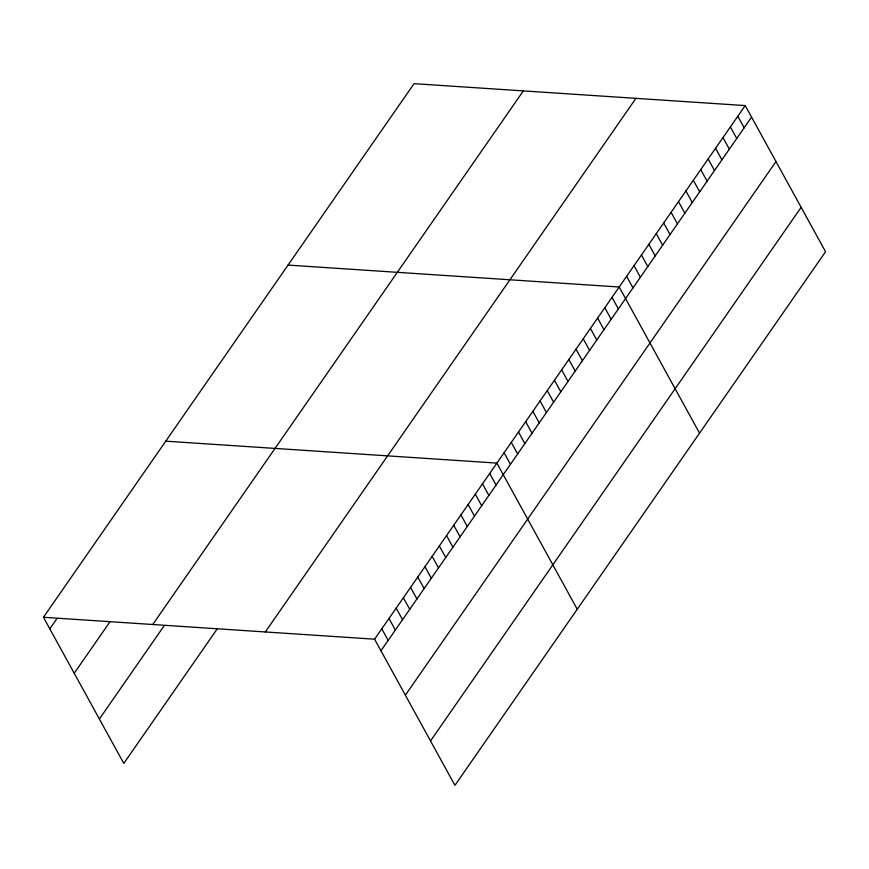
<?xml version="1.0" encoding="UTF-8"?>
<svg xmlns="http://www.w3.org/2000/svg" width="869" height="869" viewBox="0 0 869 869"><rect width="100%" height="100%" fill="white"/><g stroke="black" fill="none" stroke-linecap="round" stroke-linejoin="round"><path stroke-width="1.3" d="M43.45 617.272L414.057 83.663L745.211 105.584L825.55 251.728L454.943 785.337L374.593 639.193L43.45 617.272L123.789 763.416L217.315 628.765M49.815 628.841L57.006 618.489M74.223 673.258L110.2 621.465M152.727 624.507L523.334 90.897M99.381 719.011L164.122 625.789M265.317 631.959L635.923 98.349M374.593 639.193L745.211 105.584M380.959 650.762L751.566 117.152M405.378 695.167L775.984 161.558M430.524 740.931L801.131 207.311M288.052 265.088L619.195 287.009L699.545 433.153M165.751 441.18L496.894 463.101L577.244 609.245M737.792 116.25L744.157 127.819M730.384 126.928L736.738 138.497M722.975 137.595L729.33 149.164M715.556 148.273L721.922 159.842M708.148 158.94L714.503 170.509M700.729 169.618L707.094 181.186M693.321 180.285L699.686 191.853M685.913 190.963L692.267 202.531M678.493 201.63L684.859 213.198M671.085 212.308L677.451 223.876M663.677 222.975L670.032 234.543M656.258 233.652L662.623 245.221M648.85 244.319L655.204 255.888M641.441 254.997L647.796 266.566M634.022 265.664L640.388 277.233M626.614 276.331L632.969 287.911M612.004 297.372L618.37 308.94M604.813 307.724L611.168 319.292M597.622 318.087L603.977 329.655M590.42 328.439L596.786 340.007M583.229 338.801L589.595 350.37M576.038 349.153L582.393 360.733M568.837 359.516L575.202 371.085M561.646 369.879L568.011 381.448M554.455 380.231L560.809 391.8M547.253 390.594L553.618 402.162M540.062 400.946L546.427 412.525M532.871 411.309L539.225 422.877M525.68 421.671L532.034 433.24M518.478 432.023L524.843 443.592M511.287 442.386L517.652 453.955M504.096 452.738L510.451 464.318M489.703 473.464L496.069 485.032M482.512 483.816L488.867 495.384M475.321 494.179L481.676 505.747M468.119 504.531L474.485 516.099M460.928 514.893L467.294 526.462M453.737 525.245L460.092 536.825M446.536 535.608L452.901 547.177M439.345 545.971L445.71 557.54M432.154 556.323L438.508 567.891M424.952 566.686L431.317 578.254M417.761 577.038L424.126 588.617M410.57 587.401L416.935 598.969M403.379 597.763L409.733 609.332M396.177 608.115L402.543 619.684M388.986 618.478L395.352 630.047M381.795 628.83L388.15 640.399"/></g></svg>
